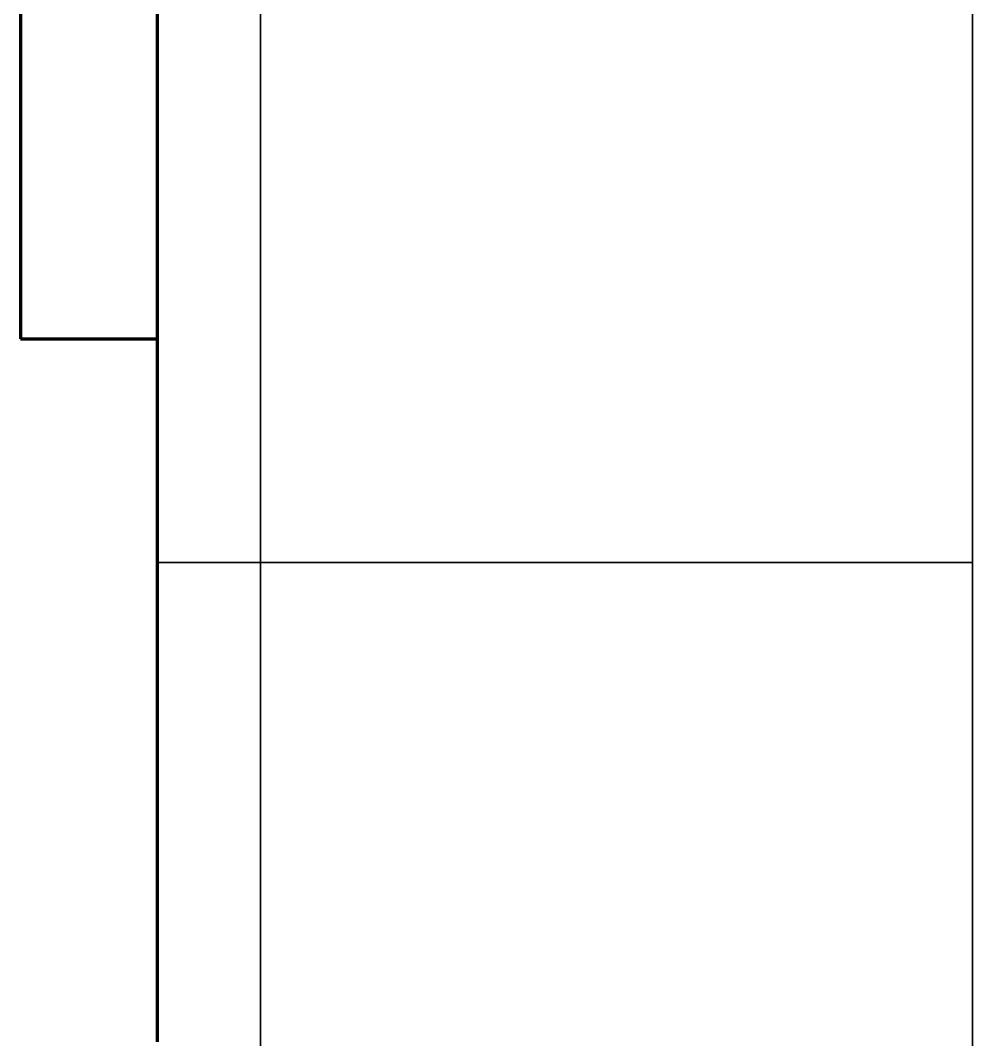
# Model space of a CAD drawing. Header units: millimetres. Extents: x 0 to 2208, y 0 to 420.
# Drawn here: x 67.484 to 70.259, y 71.691 to 74.662 of the extents above; entities that cross this region are included whole.
import ezdxf

# ---------------------------------------------------------------- set-up
doc = ezdxf.new("R2010")
doc.units = ezdxf.units.MM
doc.linetypes.add('IRAM-E-TRAZOS', pattern=[5, 4, -1])
doc.layers.add('01-VISIBLE', color=7, linetype='CONTINUOUS', lineweight=70)
doc.layers.add('02-OCULTA', color=4, linetype='IRAM-E-TRAZOS', lineweight=35)

msp = doc.modelspace()

# ---------------------------------------------------------------- linework, layer by layer
at = {"layer": '01-VISIBLE'}
msp.add_line((67.4841, 73.7341), (67.8841, 73.7341), dxfattribs=at)
for points in [[(67.4841, 74.6841), (67.4841, 74.6341), (67.4841, 74.5841), (67.4841, 74.5341), (67.4841, 74.4841), (67.4841, 74.4341), (67.4841, 74.3841), (67.4841, 74.3341), (67.4841, 74.2841), (67.4841, 74.2341), (67.4841, 74.1841), (67.4841, 74.1341), (67.4841, 74.0841), (67.4841, 74.0341), (67.4841, 73.9841), (67.4841, 73.9341), (67.4841, 73.8841), (67.4841, 73.8341), (67.4841, 73.7841), (67.4841, 73.7341)], [(67.8841, 71.6841), (67.8841, 71.7591), (67.8841, 71.8341), (67.8841, 71.9091), (67.8841, 71.9841), (67.8841, 72.0591), (67.8841, 72.1341), (67.8841, 72.2091), (67.8841, 72.2841), (67.8841, 72.3591), (67.8841, 72.4341), (67.8841, 72.5091), (67.8841, 72.5841), (67.8841, 72.6591), (67.8841, 72.7341), (67.8841, 72.8091), (67.8841, 72.8841), (67.8841, 72.9591), (67.8841, 73.0341), (67.8841, 73.1091), (67.8841, 73.1841), (67.8841, 73.2591), (67.8841, 73.3341), (67.8841, 73.4091), (67.8841, 73.4841), (67.8841, 73.5591), (67.8841, 73.6341), (67.8841, 73.7091), (67.8841, 73.7841), (67.8841, 73.8591), (67.8841, 73.9341), (67.8841, 74.0091), (67.8841, 74.0841), (67.8841, 74.1591), (67.8841, 74.2341), (67.8841, 74.3091), (67.8841, 74.3841), (67.8841, 74.4591), (67.8841, 74.5341), (67.8841, 74.6091), (67.8841, 74.6841)]]:
    msp.add_lwpolyline(points, dxfattribs=at)
at = {"layer": '02-OCULTA'}
msp.add_line((70.2591, 73.0816), (67.8841, 73.0816), dxfattribs=at)
for points in [[(67.8841, 71.6841), (67.8841, 71.7381), (67.8841, 71.7921), (67.8841, 71.8461), (67.8841, 71.9001), (67.8841, 71.9541), (67.8841, 72.0081), (67.8841, 72.0621), (67.8841, 72.1161), (67.8841, 72.1701), (67.8841, 72.2241), (67.8841, 72.2781), (67.8841, 72.3321), (67.8841, 72.3861), (67.8841, 72.4401), (67.8841, 72.4941), (67.8841, 72.5481), (67.8841, 72.6021), (67.8841, 72.6561), (67.8841, 72.7101), (67.8841, 72.7641), (67.8841, 72.8181), (67.8841, 72.8721), (67.8841, 72.9261), (67.8841, 72.9801), (67.8841, 73.0341), (67.8841, 73.0881), (67.8841, 73.1421), (67.8841, 73.1961), (67.8841, 73.2501), (67.8841, 73.3041), (67.8841, 73.3581), (67.8841, 73.4121), (67.8841, 73.4661), (67.8841, 73.5201), (67.8841, 73.5741), (67.8841, 73.6281), (67.8841, 73.6821), (67.8841, 73.7361), (67.8841, 73.7901), (67.8841, 73.8441), (67.8841, 73.8981), (67.8841, 73.9521), (67.8841, 74.0061), (67.8841, 74.0601), (67.8841, 74.1141), (67.8841, 74.1681), (67.8841, 74.2221), (67.8841, 74.2761), (67.8841, 74.3301), (67.8841, 74.3841), (67.8841, 74.4381), (67.8841, 74.4921), (67.8841, 74.5461), (67.8841, 74.6001), (67.8841, 74.6541), (67.8841, 74.7081)], [(68.1841, 71.6841), (68.1841, 71.7381), (68.1841, 71.7921), (68.1841, 71.8461), (68.1841, 71.9001), (68.1841, 71.9541), (68.1841, 72.0081), (68.1841, 72.0621), (68.1841, 72.1161), (68.1841, 72.1701), (68.1841, 72.2241), (68.1841, 72.2781), (68.1841, 72.3321), (68.1841, 72.3861), (68.1841, 72.4401), (68.1841, 72.4941), (68.1841, 72.5481), (68.1841, 72.6021), (68.1841, 72.6561), (68.1841, 72.7101), (68.1841, 72.7641), (68.1841, 72.8181), (68.1841, 72.8721), (68.1841, 72.9261), (68.1841, 72.9801), (68.1841, 73.0341), (68.1841, 73.0881), (68.1841, 73.1421), (68.1841, 73.1961), (68.1841, 73.2501), (68.1841, 73.3041), (68.1841, 73.3581), (68.1841, 73.4121), (68.1841, 73.4661), (68.1841, 73.5201), (68.1841, 73.5741), (68.1841, 73.6281), (68.1841, 73.6821), (68.1841, 73.7361), (68.1841, 73.7901), (68.1841, 73.8441), (68.1841, 73.8981), (68.1841, 73.9521), (68.1841, 74.0061), (68.1841, 74.0601), (68.1841, 74.1141), (68.1841, 74.1681), (68.1841, 74.2221), (68.1841, 74.2761), (68.1841, 74.3301), (68.1841, 74.3841), (68.1841, 74.4381), (68.1841, 74.4921), (68.1841, 74.5461), (68.1841, 74.6001), (68.1841, 74.6541), (68.1841, 74.7081)], [(67.4841, 73.7341), (67.4841, 73.7841), (67.4841, 73.8341), (67.4841, 73.8841), (67.4841, 73.9341), (67.4841, 73.9841), (67.4841, 74.0341), (67.4841, 74.0841), (67.4841, 74.1341), (67.4841, 74.1841), (67.4841, 74.2341), (67.4841, 74.2841), (67.4841, 74.3341), (67.4841, 74.3841), (67.4841, 74.4341), (67.4841, 74.4841), (67.4841, 74.5341), (67.4841, 74.5841), (67.4841, 74.6341), (67.4841, 74.6841)], [(67.8841, 74.6841), (67.8841, 74.6341), (67.8841, 74.5841), (67.8841, 74.5341), (67.8841, 74.4841), (67.8841, 74.4341), (67.8841, 74.3841), (67.8841, 74.3341), (67.8841, 74.2841), (67.8841, 74.2341), (67.8841, 74.1841), (67.8841, 74.1341), (67.8841, 74.0841), (67.8841, 74.0341), (67.8841, 73.9841), (67.8841, 73.9341), (67.8841, 73.8841), (67.8841, 73.8341), (67.8841, 73.7841), (67.8841, 73.7341), (67.8841, 73.6841), (67.8841, 73.6341), (67.8841, 73.5841), (67.8841, 73.5341), (67.8841, 73.4841), (67.8841, 73.4341), (67.8841, 73.3841), (67.8841, 73.3341), (67.8841, 73.2841), (67.8841, 73.2341), (67.8841, 73.1841), (67.8841, 73.1341), (67.8841, 73.0841), (67.8841, 73.0341), (67.8841, 72.9841), (67.8841, 72.9341), (67.8841, 72.8841), (67.8841, 72.8341), (67.8841, 72.7841), (67.8841, 72.7341), (67.8841, 72.6841), (67.8841, 72.6341), (67.8841, 72.5841), (67.8841, 72.5341), (67.8841, 72.4841), (67.8841, 72.4341), (67.8841, 72.3841), (67.8841, 72.3341), (67.8841, 72.2841), (67.8841, 72.2341), (67.8841, 72.1841), (67.8841, 72.1341), (67.8841, 72.0841), (67.8841, 72.0341), (67.8841, 71.9841), (67.8841, 71.9341), (67.8841, 71.8841), (67.8841, 71.8341), (67.8841, 71.7841), (67.8841, 71.7341), (67.8841, 71.6841)], [(67.8841, 74.6841), (67.8841, 74.6341), (67.8841, 74.5841), (67.8841, 74.5341), (67.8841, 74.4841), (67.8841, 74.4341), (67.8841, 74.3841), (67.8841, 74.3341), (67.8841, 74.2841), (67.8841, 74.2341), (67.8841, 74.1841), (67.8841, 74.1341), (67.8841, 74.0841), (67.8841, 74.0341), (67.8841, 73.9841), (67.8841, 73.9341), (67.8841, 73.8841), (67.8841, 73.8341), (67.8841, 73.7841), (67.8841, 73.7341), (67.8841, 73.6841), (67.8841, 73.6341), (67.8841, 73.5841), (67.8841, 73.5341), (67.8841, 73.4841), (67.8841, 73.4341), (67.8841, 73.3841), (67.8841, 73.3341), (67.8841, 73.2841), (67.8841, 73.2341), (67.8841, 73.1841), (67.8841, 73.1341), (67.8841, 73.0841), (67.8841, 73.0341), (67.8841, 72.9841), (67.8841, 72.9341), (67.8841, 72.8841), (67.8841, 72.8341), (67.8841, 72.7841), (67.8841, 72.7341), (67.8841, 72.6841), (67.8841, 72.6341), (67.8841, 72.5841), (67.8841, 72.5341), (67.8841, 72.4841), (67.8841, 72.4341), (67.8841, 72.3841), (67.8841, 72.3341), (67.8841, 72.2841), (67.8841, 72.2341), (67.8841, 72.1841), (67.8841, 72.1341), (67.8841, 72.0841), (67.8841, 72.0341), (67.8841, 71.9841), (67.8841, 71.9341), (67.8841, 71.8841), (67.8841, 71.8341), (67.8841, 71.7841), (67.8841, 71.7341), (67.8841, 71.6841)], [(67.8841, 74.6841), (67.8841, 74.6341), (67.8841, 74.5841), (67.8841, 74.5341), (67.8841, 74.4841), (67.8841, 74.4341), (67.8841, 74.3841), (67.8841, 74.3341), (67.8841, 74.2841), (67.8841, 74.2341), (67.8841, 74.1841), (67.8841, 74.1341), (67.8841, 74.0841), (67.8841, 74.0341), (67.8841, 73.9841), (67.8841, 73.9341), (67.8841, 73.8841), (67.8841, 73.8341), (67.8841, 73.7841), (67.8841, 73.7341)], [(67.8841, 73.7341), (67.8841, 73.7841), (67.8841, 73.8341), (67.8841, 73.8841), (67.8841, 73.9341), (67.8841, 73.9841), (67.8841, 74.0341), (67.8841, 74.0841), (67.8841, 74.1341), (67.8841, 74.1841), (67.8841, 74.2341), (67.8841, 74.2841), (67.8841, 74.3341), (67.8841, 74.3841), (67.8841, 74.4341), (67.8841, 74.4841), (67.8841, 74.5341), (67.8841, 74.5841), (67.8841, 74.6341), (67.8841, 74.6841)], [(67.8841, 74.6831), (67.8841, 74.633), (67.8841, 74.583), (67.8841, 74.5329), (67.8841, 74.4829), (67.8841, 74.4328), (67.8841, 74.3828), (67.8841, 74.3327), (67.8841, 74.2827), (67.8841, 74.2326), (67.8841, 74.1826), (67.8841, 74.1326), (67.8841, 74.0825), (67.8841, 74.0325), (67.8841, 73.9824), (67.8841, 73.9324), (67.8841, 73.8823), (67.8841, 73.8323), (67.8841, 73.7822), (67.8841, 73.7322), (67.8841, 73.6821), (67.8841, 73.6321), (67.8841, 73.582), (67.8841, 73.532), (67.8841, 73.4819), (67.8841, 73.4319), (67.8841, 73.3818), (67.8841, 73.3318), (67.8841, 73.2818), (67.8841, 73.2317), (67.8841, 73.1817), (67.8841, 73.1316), (67.8841, 73.0816)], [(67.8841, 73.0816), (67.8841, 73.1316), (67.8841, 73.1817), (67.8841, 73.2317), (67.8841, 73.2818), (67.8841, 73.3318), (67.8841, 73.3818), (67.8841, 73.4319), (67.8841, 73.4819), (67.8841, 73.532), (67.8841, 73.582), (67.8841, 73.6321), (67.8841, 73.6821), (67.8841, 73.7322), (67.8841, 73.7822), (67.8841, 73.8323), (67.8841, 73.8823), (67.8841, 73.9324), (67.8841, 73.9824), (67.8841, 74.0325), (67.8841, 74.0825), (67.8841, 74.1326), (67.8841, 74.1826), (67.8841, 74.2326), (67.8841, 74.2827), (67.8841, 74.3327), (67.8841, 74.3828), (67.8841, 74.4328), (67.8841, 74.4829), (67.8841, 74.5329), (67.8841, 74.583), (67.8841, 74.633), (67.8841, 74.6831)], [(68.1841, 74.6841), (68.1841, 74.6341), (68.1841, 74.5841), (68.1841, 74.5341), (68.1841, 74.4841), (68.1841, 74.4341), (68.1841, 74.3841), (68.1841, 74.3341), (68.1841, 74.2841), (68.1841, 74.2341), (68.1841, 74.1841), (68.1841, 74.1341), (68.1841, 74.0841), (68.1841, 74.0341), (68.1841, 73.9841), (68.1841, 73.9341), (68.1841, 73.8841), (68.1841, 73.8341), (68.1841, 73.7841), (68.1841, 73.7341), (68.1841, 73.6841), (68.1841, 73.6341), (68.1841, 73.5841), (68.1841, 73.5341), (68.1841, 73.4841), (68.1841, 73.4341), (68.1841, 73.3841), (68.1841, 73.3341), (68.1841, 73.2841), (68.1841, 73.2341), (68.1841, 73.1841), (68.1841, 73.1341), (68.1841, 73.0841), (68.1841, 73.0341), (68.1841, 72.9841), (68.1841, 72.9341), (68.1841, 72.8841), (68.1841, 72.8341), (68.1841, 72.7841), (68.1841, 72.7341), (68.1841, 72.6841), (68.1841, 72.6341), (68.1841, 72.5841), (68.1841, 72.5341), (68.1841, 72.4841), (68.1841, 72.4341), (68.1841, 72.3841), (68.1841, 72.3341), (68.1841, 72.2841), (68.1841, 72.2341), (68.1841, 72.1841), (68.1841, 72.1341), (68.1841, 72.0841), (68.1841, 72.0341), (68.1841, 71.9841), (68.1841, 71.9341), (68.1841, 71.8841), (68.1841, 71.8341), (68.1841, 71.7841), (68.1841, 71.7341), (68.1841, 71.6841)], [(68.1841, 74.6841), (68.1841, 74.6341), (68.1841, 74.5841), (68.1841, 74.5341), (68.1841, 74.4841), (68.1841, 74.4341), (68.1841, 74.3841), (68.1841, 74.3341), (68.1841, 74.2841), (68.1841, 74.2341), (68.1841, 74.1841), (68.1841, 74.1341), (68.1841, 74.0841), (68.1841, 74.0341), (68.1841, 73.9841), (68.1841, 73.9341), (68.1841, 73.8841), (68.1841, 73.8341), (68.1841, 73.7841), (68.1841, 73.7341), (68.1841, 73.6841), (68.1841, 73.6341), (68.1841, 73.5841), (68.1841, 73.5341), (68.1841, 73.4841), (68.1841, 73.4341), (68.1841, 73.3841), (68.1841, 73.3341), (68.1841, 73.2841), (68.1841, 73.2341), (68.1841, 73.1841), (68.1841, 73.1341), (68.1841, 73.0841), (68.1841, 73.0341), (68.1841, 72.9841), (68.1841, 72.9341), (68.1841, 72.8841), (68.1841, 72.8341), (68.1841, 72.7841), (68.1841, 72.7341), (68.1841, 72.6841), (68.1841, 72.6341), (68.1841, 72.5841), (68.1841, 72.5341), (68.1841, 72.4841), (68.1841, 72.4341), (68.1841, 72.3841), (68.1841, 72.3341), (68.1841, 72.2841), (68.1841, 72.2341), (68.1841, 72.1841), (68.1841, 72.1341), (68.1841, 72.0841), (68.1841, 72.0341), (68.1841, 71.9841), (68.1841, 71.9341), (68.1841, 71.8841), (68.1841, 71.8341), (68.1841, 71.7841), (68.1841, 71.7341), (68.1841, 71.6841)], [(68.1841, 71.6531), (68.1841, 71.7061), (68.1841, 71.7591), (68.1841, 71.8121), (68.1841, 71.8651), (68.1841, 71.9181), (68.1841, 71.9711), (68.1841, 72.0241), (68.1841, 72.0771), (68.1841, 72.1301), (68.1841, 72.1831), (68.1841, 72.2361), (68.1841, 72.2891), (68.1841, 72.3421), (68.1841, 72.3951), (68.1841, 72.4481), (68.1841, 72.5011), (68.1841, 72.5541), (68.1841, 72.6071), (68.1841, 72.6601), (68.1841, 72.7131), (68.1841, 72.7661), (68.1841, 72.8191), (68.1841, 72.8721), (68.1841, 72.9251), (68.1841, 72.9781), (68.1841, 73.0311), (68.1841, 73.0841), (68.1841, 73.1371), (68.1841, 73.1901), (68.1841, 73.2431), (68.1841, 73.2961), (68.1841, 73.3491), (68.1841, 73.4021), (68.1841, 73.4551), (68.1841, 73.5081), (68.1841, 73.5611), (68.1841, 73.6141), (68.1841, 73.6671), (68.1841, 73.7201), (68.1841, 73.7731), (68.1841, 73.8261), (68.1841, 73.8791), (68.1841, 73.9321), (68.1841, 73.9851), (68.1841, 74.0381), (68.1841, 74.0911), (68.1841, 74.1441), (68.1841, 74.1971), (68.1841, 74.2501), (68.1841, 74.3031), (68.1841, 74.3561), (68.1841, 74.4091), (68.1841, 74.4621), (68.1841, 74.5151), (68.1841, 74.5681), (68.1841, 74.6211), (68.1841, 74.6741)], [(70.2591, 74.6841), (70.2591, 74.6341), (70.2591, 74.5841), (70.2591, 74.5341), (70.2591, 74.4841), (70.2591, 74.4341), (70.2591, 74.3841), (70.2591, 74.3341), (70.2591, 74.2841), (70.2591, 74.2341), (70.2591, 74.1841), (70.2591, 74.1341), (70.2591, 74.0841), (70.2591, 74.0341), (70.2591, 73.9841), (70.2591, 73.9341), (70.2591, 73.8841), (70.2591, 73.8341), (70.2591, 73.7841), (70.2591, 73.7341), (70.2591, 73.6841), (70.2591, 73.6341), (70.2591, 73.5841), (70.2591, 73.5341), (70.2591, 73.4841), (70.2591, 73.4341), (70.2591, 73.3841), (70.2591, 73.3341), (70.2591, 73.2841), (70.2591, 73.2341), (70.2591, 73.1841), (70.2591, 73.1341), (70.2591, 73.0841), (70.2591, 73.0341), (70.2591, 72.9841), (70.2591, 72.9341), (70.2591, 72.8841), (70.2591, 72.8341), (70.2591, 72.7841), (70.2591, 72.7341), (70.2591, 72.6841), (70.2591, 72.6341), (70.2591, 72.5841), (70.2591, 72.5341), (70.2591, 72.4841), (70.2591, 72.4341), (70.2591, 72.3841), (70.2591, 72.3341), (70.2591, 72.2841), (70.2591, 72.2341), (70.2591, 72.1841), (70.2591, 72.1341), (70.2591, 72.0841), (70.2591, 72.0341), (70.2591, 71.9841), (70.2591, 71.9341), (70.2591, 71.8841), (70.2591, 71.8341), (70.2591, 71.7841), (70.2591, 71.7341), (70.2591, 71.6841)], [(70.2591, 74.6831), (70.2591, 74.633), (70.2591, 74.583), (70.2591, 74.5329), (70.2591, 74.4829), (70.2591, 74.4328), (70.2591, 74.3828), (70.2591, 74.3327), (70.2591, 74.2827), (70.2591, 74.2326), (70.2591, 74.1826), (70.2591, 74.1326), (70.2591, 74.0825), (70.2591, 74.0325), (70.2591, 73.9824), (70.2591, 73.9324), (70.2591, 73.8823), (70.2591, 73.8323), (70.2591, 73.7822), (70.2591, 73.7322), (70.2591, 73.6821), (70.2591, 73.6321), (70.2591, 73.582), (70.2591, 73.532), (70.2591, 73.4819), (70.2591, 73.4319), (70.2591, 73.3818), (70.2591, 73.3318), (70.2591, 73.2818), (70.2591, 73.2317), (70.2591, 73.1817), (70.2591, 73.1316), (70.2591, 73.0816)], [(70.2591, 73.0816), (70.2591, 73.1316), (70.2591, 73.1817), (70.2591, 73.2317), (70.2591, 73.2818), (70.2591, 73.3318), (70.2591, 73.3818), (70.2591, 73.4319), (70.2591, 73.4819), (70.2591, 73.532), (70.2591, 73.582), (70.2591, 73.6321), (70.2591, 73.6821), (70.2591, 73.7322), (70.2591, 73.7822), (70.2591, 73.8323), (70.2591, 73.8823), (70.2591, 73.9324), (70.2591, 73.9824), (70.2591, 74.0325), (70.2591, 74.0825), (70.2591, 74.1326), (70.2591, 74.1826), (70.2591, 74.2326), (70.2591, 74.2827), (70.2591, 74.3327), (70.2591, 74.3828), (70.2591, 74.4328), (70.2591, 74.4829), (70.2591, 74.5329), (70.2591, 74.583), (70.2591, 74.633), (70.2591, 74.6831)], [(70.2591, 71.6531), (70.2591, 71.7061), (70.2591, 71.7591), (70.2591, 71.8121), (70.2591, 71.8651), (70.2591, 71.9181), (70.2591, 71.9711), (70.2591, 72.0241), (70.2591, 72.0771), (70.2591, 72.1301), (70.2591, 72.1831), (70.2591, 72.2361), (70.2591, 72.2891), (70.2591, 72.3421), (70.2591, 72.3951), (70.2591, 72.4481), (70.2591, 72.5011), (70.2591, 72.5541), (70.2591, 72.6071), (70.2591, 72.6601), (70.2591, 72.7131), (70.2591, 72.7661), (70.2591, 72.8191), (70.2591, 72.8721), (70.2591, 72.9251), (70.2591, 72.9781), (70.2591, 73.0311), (70.2591, 73.0841), (70.2591, 73.1371), (70.2591, 73.1901), (70.2591, 73.2431), (70.2591, 73.2961), (70.2591, 73.3491), (70.2591, 73.4021), (70.2591, 73.4551), (70.2591, 73.5081), (70.2591, 73.5611), (70.2591, 73.6141), (70.2591, 73.6671), (70.2591, 73.7201), (70.2591, 73.7731), (70.2591, 73.8261), (70.2591, 73.8791), (70.2591, 73.9321), (70.2591, 73.9851), (70.2591, 74.0381), (70.2591, 74.0911), (70.2591, 74.1441), (70.2591, 74.1971), (70.2591, 74.2501), (70.2591, 74.3031), (70.2591, 74.3561), (70.2591, 74.4091), (70.2591, 74.4621), (70.2591, 74.5151), (70.2591, 74.5681), (70.2591, 74.6211), (70.2591, 74.6741)]]:
    msp.add_lwpolyline(points, dxfattribs=at)

doc.saveas('drawing.dxf')
